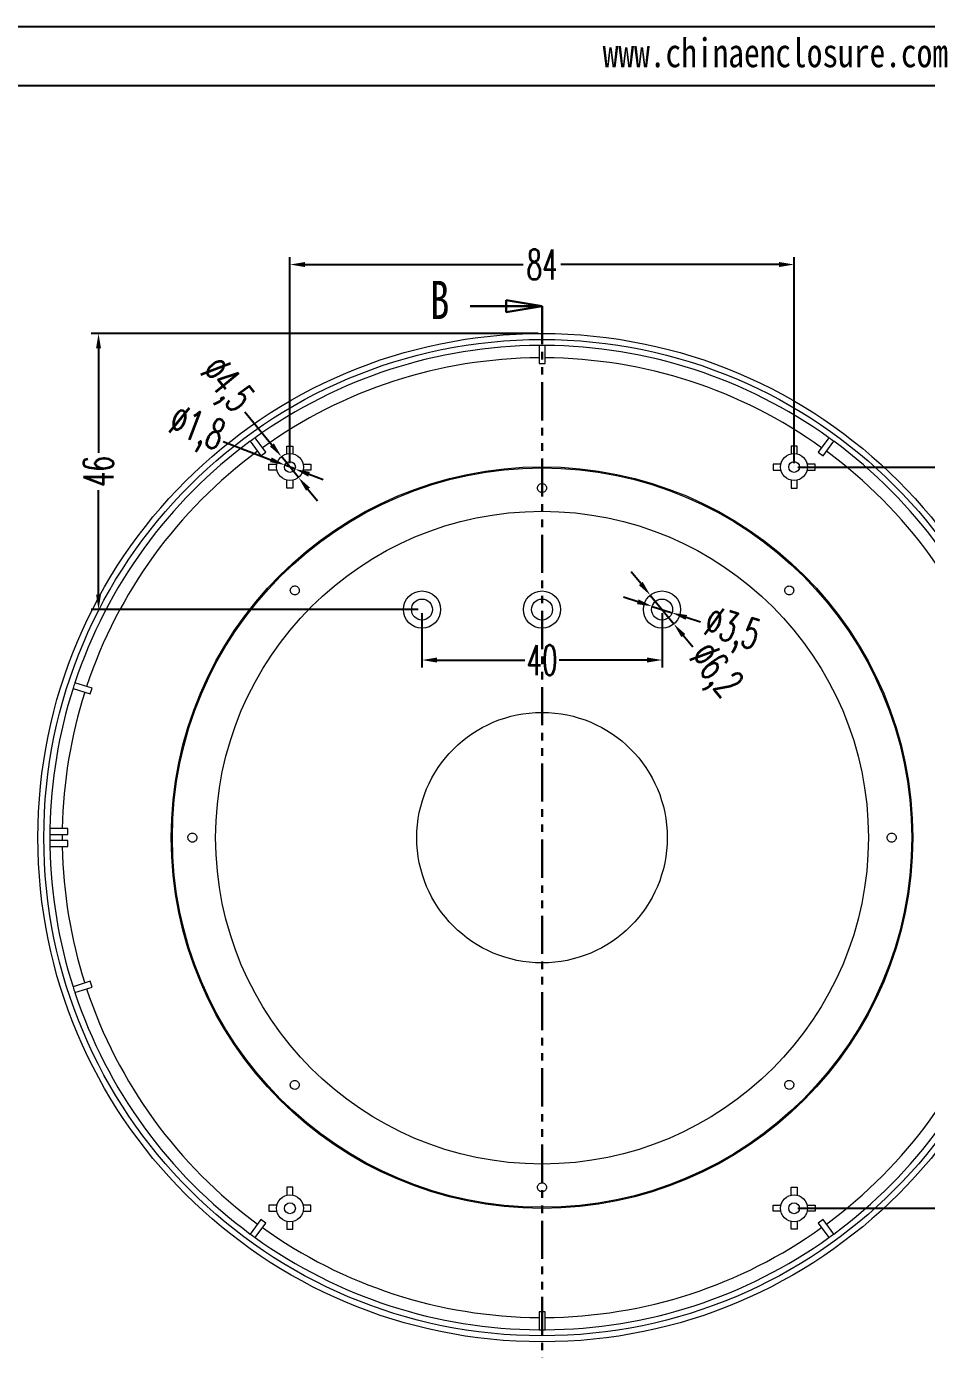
# Model space of a CAD drawing. Header units: inches. Extents: x 2104 to 4359, y 410 to 823.
# Drawn here: x 2221.4 to 2371.4, y 602.2 to 822.7 of the extents above; entities that cross this region are included whole.
import ezdxf

# ---------------------------------------------------------------- set-up
doc = ezdxf.new("R2010")
doc.units = ezdxf.units.IN
doc.linetypes.add('PHANTOM', pattern=[12.699999999999998, 6.35, -1.27, 1.27, -1.27, 1.27, -1.27])
doc.layers.add('文字', color=81, linetype='Continuous')
doc.styles.add('SLDTEXTSTYLE0', font='TXT', dxfattribs={"width": 0.75})
doc.styles.add('SLDTEXTSTYLE2', font='TXT', dxfattribs={"width": 0.6, "bigfont": 'bigfont'})
doc.styles.add('宋体', font='', dxfattribs={"width": 0.8, "height": 3.5})
doc.styles.get('宋体').set_extended_font_data('SimSun')
doc.dimstyles.new('5', dxfattribs={"dimtxt": 5, "dimasz": 2.5, "dimexe": 1.25, "dimexo": 0.625, "dimtad": 0, "dimzin": 12, "dimtxsty": 'SLDTEXTSTYLE2', "dimcen": 2.5, "dimclrd": 3, "dimclre": 3, "dimclrt": 256, "dimadec": 0, "dimazin": 0, "dimtfac": 1, "dimtmove": 0, "dimatfit": 3, "dimfxl": 1, "dimarcsym": 0})

# ---------------------------------------------------------------- blocks, each defined once
blk = doc.blocks.new('_CLOSED')
at = {"color": 0, "linetype": 'ByBlock', "lineweight": -2}
for p, q in [((-1, 0.166667), (0, 0)), ((-1, 0.166667), (-1, -0.166667)), ((0, 0), (-1, -0.166667)), ((0, 0), (-1, 0))]:
    blk.add_line(p, q, dxfattribs=at)
blk = doc.blocks.new('*D213')
at = {"color": 3, "lineweight": -2}
for p, q in [((2265.286232360855, 749.8816113113935), (2265.286232360855, 784.2418868823556)), ((2267.786232360855, 782.9918868823556), (2304.161232360855, 782.9918868823556)), ((2346.786232360855, 782.9918868823556), (2310.411232360855, 782.9918868823556)), ((2349.286232360855, 749.8816113113935), (2349.286232360855, 784.2418868823556))]:
    blk.add_line(p, q, dxfattribs=at)
at = {"color": 3}
for points in [[(2267.786232360855, 783.4085535490223), (2267.786232360855, 782.575220215689), (2265.286232360855, 782.9918868823556)], [(2346.786232360855, 783.4085535490223), (2346.786232360855, 782.575220215689), (2349.286232360855, 782.9918868823556)]]:
    blk.add_solid(points, dxfattribs=at)
at = {"layer": 'Defpoints', "color": 0}
for p in [(2349.286232360855, 782.9918868823556), (2265.286232360855, 749.2566113113935), (2349.286232360855, 749.2566113113935)]:
    blk.add_point(p, dxfattribs=at)
at = {"insert": (2307.286232360855, 782.9918868823556), "char_height": 5, "attachment_point": 5, "style": 'SLDTEXTSTYLE2'}
blk.add_mtext('84', dxfattribs=at)
blk = doc.blocks.new('*D214')
at = {"color": 3, "lineweight": -2}
for p, q in [((2349.911232360855, 749.2566113113935), (2403.430438522576, 749.2566113113935)), ((2402.180438522576, 746.7566113113935), (2402.180438522576, 693.8816113113935)), ((2402.180438522576, 628.2566113113935), (2402.180438522576, 681.1316113113935)), ((2349.911232360855, 625.7566113113935), (2403.430438522576, 625.7566113113935))]:
    blk.add_line(p, q, dxfattribs=at)
at = {"color": 3}
for points in [[(2401.763771855909, 746.7566113113935), (2402.597105189242, 746.7566113113935), (2402.180438522576, 749.2566113113935)], [(2401.763771855909, 628.2566113113935), (2402.597105189242, 628.2566113113935), (2402.180438522576, 625.7566113113935)]]:
    blk.add_solid(points, dxfattribs=at)
at = {"layer": 'Defpoints', "color": 0}
for p in [(2349.286232360855, 749.2566113113935), (2402.180438522576, 749.2566113113935), (2349.286232360855, 625.7566113113935)]:
    blk.add_point(p, dxfattribs=at)
at = {"insert": (2402.180438522576, 687.506611311394), "char_height": 5, "attachment_point": 5, "rotation": 90, "style": 'SLDTEXTSTYLE2'}
blk.add_mtext('123,5', dxfattribs=at)
blk = doc.blocks.new('*D217')
at = {"color": 3, "lineweight": -2}
for p, q in [((2257.767623235094, 758.4672253573794), (2262.282506243555, 752.9363027946905)), ((2266.709049995367, 747.5135995561478), (2263.863414726345, 750.9996230666396)), ((2268.289958478156, 745.576919828097), (2269.870866960946, 743.6402401000461))]:
    blk.add_line(p, q, dxfattribs=at)
at = {"color": 3}
for points in [[(2262.60528619823, 753.199787541822), (2261.95972628888, 752.672818047559), (2263.863414726345, 750.9996230666396)], [(2268.612738432832, 745.8404045752285), (2267.967178523481, 745.3134350809654), (2266.709049995367, 747.5135995561478)]]:
    blk.add_solid(points, dxfattribs=at)
at = {"layer": 'Defpoints', "color": 0}
for p in [(2263.863414726345, 750.9996230666396), (2266.709049995367, 747.5135995561478)]:
    blk.add_point(p, dxfattribs=at)
at = {"insert": (2254.368669997095, 762.631086772689), "char_height": 5, "attachment_point": 5, "rotation": 309.22470543390415, "style": 'SLDTEXTSTYLE2'}
blk.add_mtext('∅4,5', dxfattribs=at)
blk = doc.blocks.new('*D218')
at = {"color": 3, "lineweight": -2}
for p, q in [((2254.166499444425, 753.4930991598708), (2262.109012001501, 750.4670950114518)), ((2266.127261279508, 748.936189155496), (2264.445203442202, 749.5770334672915)), ((2268.463452720209, 748.0461276113358), (2270.799644160911, 747.1560660671755))]:
    blk.add_line(p, q, dxfattribs=at)
at = {"color": 3}
for points in [[(2262.257355592194, 750.8564602515686), (2261.960668410808, 750.0777297713347), (2264.445203442202, 749.5770334672915)], [(2268.611796310903, 748.4354928514526), (2268.315109129516, 747.6567623712187), (2266.127261279508, 748.936189155496)]]:
    blk.add_solid(points, dxfattribs=at)
at = {"layer": 'Defpoints', "color": 0}
for p in [(2264.445203442202, 749.5770334672915), (2266.127261279508, 748.936189155496)]:
    blk.add_point(p, dxfattribs=at)
at = {"insert": (2249.610926135057, 755.2287191709833), "char_height": 5, "attachment_point": 5, "rotation": 339.14374610214475, "style": 'SLDTEXTSTYLE2'}
blk.add_mtext('∅1,8', dxfattribs=at)
blk = doc.blocks.new('*D219')
at = {"color": 3, "lineweight": -2}
for p, q in [((2287.286232360855, 724.8816113113935), (2287.286232360855, 715.8494210467807)), ((2327.286232360855, 724.8816113113935), (2327.286232360855, 715.8494210467807)), ((2289.786232360855, 717.0994210467807), (2304.411232360855, 717.0994210467807)), ((2324.786232360855, 717.0994210467807), (2310.161232360855, 717.0994210467807))]:
    blk.add_line(p, q, dxfattribs=at)
at = {"color": 3}
for points in [[(2289.786232360855, 717.5160877134473), (2289.786232360855, 716.682754380114), (2287.286232360855, 717.0994210467807)], [(2324.786232360855, 717.5160877134473), (2324.786232360855, 716.682754380114), (2327.286232360855, 717.0994210467807)]]:
    blk.add_solid(points, dxfattribs=at)
at = {"layer": 'Defpoints', "color": 0}
for p in [(2287.286232360855, 725.5066113113935), (2327.286232360855, 725.5066113113935), (2327.286232360855, 717.0994210467807)]:
    blk.add_point(p, dxfattribs=at)
at = {"insert": (2307.286232360855, 717.0994210467807), "char_height": 5, "attachment_point": 5, "style": 'SLDTEXTSTYLE2'}
blk.add_mtext('40', dxfattribs=at)
blk = doc.blocks.new('*D220')
at = {"color": 3, "lineweight": -2}
for p, q in [((2306.661232360855, 771.5066113113935), (2232.14397726398, 771.5066113113936)), ((2233.39397726398, 769.0066113113936), (2233.39397726398, 751.6316113113935)), ((2233.39397726398, 728.0066113113935), (2233.39397726398, 745.3816113113935)), ((2286.661232360855, 725.5066113113935), (2232.14397726398, 725.5066113113935))]:
    blk.add_line(p, q, dxfattribs=at)
at = {"color": 3}
for points in [[(2232.977310597313, 769.0066113113936), (2233.810643930646, 769.0066113113936), (2233.39397726398, 771.5066113113936)], [(2232.977310597313, 728.0066113113935), (2233.810643930646, 728.0066113113935), (2233.39397726398, 725.5066113113935)]]:
    blk.add_solid(points, dxfattribs=at)
at = {"layer": 'Defpoints', "color": 0}
for p in [(2233.39397726398, 771.5066113113936), (2307.286232360855, 771.5066113113935), (2287.286232360855, 725.5066113113935)]:
    blk.add_point(p, dxfattribs=at)
at = {"insert": (2233.39397726398, 748.5066113113938), "char_height": 5, "attachment_point": 5, "rotation": 90, "style": 'SLDTEXTSTYLE2'}
blk.add_mtext('46', dxfattribs=at)
blk = doc.blocks.new('*D221')
at = {"color": 3, "lineweight": -2}
for p, q in [((2323.7421320368, 729.8424333664408), (2322.159944392133, 731.778068212444)), ((2325.324319681467, 727.9067985204376), (2329.248145040242, 723.1064241023495)), ((2332.412520329577, 719.235154410343), (2330.83033268491, 721.1707892563462))]:
    blk.add_line(p, q, dxfattribs=at)
at = {"color": 3}
for points in [[(2324.064737844467, 730.1061313072186), (2323.419526229133, 729.578735425663), (2325.324319681467, 727.9067985204376)], [(2331.152938492577, 721.434487197124), (2330.507726877243, 720.9070913155684), (2329.248145040242, 723.1064241023495)]]:
    blk.add_solid(points, dxfattribs=at)
at = {"layer": 'Defpoints', "color": 0}
for p in [(2325.324319681467, 727.9067985204376), (2329.248145040242, 723.1064241023495)]:
    blk.add_point(p, dxfattribs=at)
at = {"insert": (2335.814223765612, 715.073539491436), "char_height": 5, "attachment_point": 5, "rotation": 309.26255906011585, "style": 'SLDTEXTSTYLE2'}
blk.add_mtext('∅6,2', dxfattribs=at)
blk = doc.blocks.new('*D222')
at = {"color": 3, "lineweight": -2}
for p, q in [((2323.241829849112, 726.8124858547567), (2320.862769548086, 727.5806473508527)), ((2325.620890150137, 726.0443243586606), (2328.951574571573, 724.9688982641261)), ((2333.709695173624, 723.4325752719341), (2331.330634872599, 724.2007367680301))]:
    blk.add_line(p, q, dxfattribs=at)
at = {"color": 3}
for points in [[(2323.369856765128, 727.2089959049276), (2323.113802933096, 726.4159758045857), (2325.620890150137, 726.0443243586606)], [(2331.458661788615, 724.597246818201), (2331.202607956583, 723.8042267178591), (2328.951574571573, 724.9688982641261)]]:
    blk.add_solid(points, dxfattribs=at)
at = {"layer": 'Defpoints', "color": 0}
for p in [(2325.620890150137, 726.0443243586606), (2328.951574571573, 724.9688982641261)]:
    blk.add_point(p, dxfattribs=at)
at = {"insert": (2338.824674820829, 721.7810280553276), "char_height": 5, "attachment_point": 5, "rotation": 342.1055404263568, "style": 'SLDTEXTSTYLE2'}
blk.add_mtext('∅3,5', dxfattribs=at)

msp = doc.modelspace()

# ---------------------------------------------------------------- linework, layer by layer
for p, q in [((2104.149665327022, 822.657428983305), (2688.051709532638, 822.657428983305)), ((2119.258740544961, 812.8274282391023), (2678.221708788436, 812.8274282391023))]:
    msp.add_line(p, q)
at = {"color": 7, "linetype": 'Continuous', "lineweight": 30}
msp.add_line((2295.286232360855, 776.0802865485475), (2307.286232360855, 776.0802865485475), dxfattribs=at)
at = {"color": 1, "linetype": 'PHANTOM', "lineweight": 30}
msp.add_line((2307.286232360855, 776.0802865485475), (2307.286232360855, 597.6641644700298), dxfattribs=at)
at = {"color": 7, "linetype": 'Continuous', "lineweight": 15}
for p, q in [((2306.786232337106, 769.5050862073476), (2306.786232337106, 766.5050875782545)), ((2307.786232384604, 766.5050875782545), (2307.786232384604, 769.5050862073476)), ((2306.786232337106, 766.5050875782545), (2307.786232384604, 766.5050875782545)), ((2261.256601312414, 751.7116096257741), (2259.493246325508, 754.1386660575445)), ((2355.079218396202, 754.1386660575445), (2353.315863409296, 751.7116096257741)), ((2258.684228756681, 753.5508823036726), (2260.447583743588, 751.1238258719022)), ((2260.447583743588, 751.1238258719022), (2261.256601312414, 751.7116096257741)), ((2264.78623191382, 751.450355017143), (2264.78623191382, 752.7566131591375)), ((2264.78623191382, 752.7566131591375), (2265.786233940378, 752.7566131591375)), ((2265.786233940378, 752.7566131591375), (2265.786233940378, 751.450355017143)), ((2349.78623280789, 752.7566131591375), (2348.786230781332, 752.7566131591375)), ((2348.786230781332, 752.7566131591375), (2348.786230781332, 751.450355017143)), ((2349.78623280789, 751.450355017143), (2349.78623280789, 752.7566131591375)), ((2353.315863409296, 751.7116096257741), (2354.124880978123, 751.1238258719022)), ((2354.124880978123, 751.1238258719022), (2355.888235965029, 753.5508823036726)), ((2261.786233284727, 748.7566125034864), (2261.786233284727, 749.756610804754)), ((2261.786233284727, 749.756610804754), (2263.092491426722, 749.756610804754)), ((2267.479974427477, 749.756610804754), (2268.786232569471, 749.756610804754)), ((2268.786232569471, 749.756610804754), (2268.786232569471, 748.7566125034864)), ((2347.092490294233, 749.756610804754), (2345.786232152239, 749.756610804754)), ((2345.786232152239, 749.756610804754), (2345.786232152239, 748.7566125034864)), ((2352.786231436983, 749.756610804754), (2351.479973294989, 749.756610804754)), ((2352.786231436983, 748.7566125034864), (2352.786231436983, 749.756610804754)), ((2263.092491426722, 748.7566125034864), (2261.786233284727, 748.7566125034864)), ((2268.786232569471, 748.7566125034864), (2267.479974427477, 748.7566125034864)), ((2345.786232152239, 748.7566125034864), (2347.092490294233, 748.7566125034864)), ((2351.479973294989, 748.7566125034864), (2352.786231436983, 748.7566125034864)), ((2264.78623191382, 745.7566101491029), (2264.78623191382, 747.0628720163877)), ((2265.786233940378, 745.7566101491029), (2264.78623191382, 745.7566101491029)), ((2265.786233940378, 747.0628720163877), (2265.786233940378, 745.7566101491029)), ((2348.786230781332, 747.0628720163877), (2348.786230781332, 745.7566101491029)), ((2348.786230781332, 745.7566101491029), (2349.78623280789, 745.7566101491029)), ((2349.78623280789, 745.7566101491029), (2349.78623280789, 747.0628720163877)), ((2229.146539815918, 712.3700052886779), (2231.999709853188, 711.4429537593896)), ((2232.308722683445, 712.3940110593612), (2229.455552646175, 713.3210625886495)), ((2231.999709853188, 711.4429537593896), (2232.308722683445, 712.3940110593612)), ((2225.287757464901, 688.0066113351422), (2228.299952694431, 688.0066113351422)), ((2228.299952694431, 689.006611324432), (2225.299954065338, 689.006611324432)), ((2228.299952694431, 688.0066113351422), (2228.299952694431, 689.006611324432)), ((2228.287756093994, 687.0066112876448), (2225.287757464901, 687.0066112876448)), ((2225.299954065338, 686.006611298355), (2228.287756093994, 686.006611298355)), ((2228.287756093994, 686.006611298355), (2228.287756093994, 687.0066112876448)), ((2231.999709853188, 663.5702688633974), (2229.146539815918, 662.6432173341091)), ((2232.308722683445, 662.6192115634258), (2231.999709853188, 663.5702688633974)), ((2229.455552646175, 661.6921600341375), (2232.308722683445, 662.6192115634258)), ((2265.786233940378, 629.2566124736841), (2264.78623191382, 629.2566124736841)), ((2264.78623191382, 629.2566124736841), (2264.78623191382, 627.9503506063993)), ((2265.786233940378, 627.9503506063993), (2265.786233940378, 629.2566124736841)), ((2348.786230781332, 627.9503506063993), (2348.786230781332, 629.2566124736841)), ((2348.786230781332, 629.2566124736841), (2349.78623280789, 629.2566124736841)), ((2349.78623280789, 629.2566124736841), (2349.78623280789, 627.9503506063993)), ((2261.786233284727, 626.2566101193006), (2261.786233284727, 625.256611818033)), ((2263.092491426722, 626.2566101193006), (2261.786233284727, 626.2566101193006)), ((2268.786232569471, 626.2566101193006), (2267.479974427477, 626.2566101193006)), ((2268.786232569471, 625.256611818033), (2268.786232569471, 626.2566101193006)), ((2345.786232152239, 625.256611818033), (2345.786232152239, 626.2566101193006)), ((2345.786232152239, 626.2566101193006), (2347.092490294233, 626.2566101193006)), ((2351.479973294989, 626.2566101193006), (2352.786231436983, 626.2566101193006)), ((2352.786231436983, 626.2566101193006), (2352.786231436983, 625.256611818033)), ((2260.447583743588, 623.8893967508848), (2258.684228756681, 621.4623403191144)), ((2261.256601312414, 623.3016129970129), (2260.447583743588, 623.8893967508848)), ((2261.786233284727, 625.256611818033), (2263.092491426722, 625.256611818033)), ((2267.479974427477, 625.256611818033), (2268.786232569471, 625.256611818033)), ((2347.092490294233, 625.256611818033), (2345.786232152239, 625.256611818033)), ((2352.786231436983, 625.256611818033), (2351.479973294989, 625.256611818033)), ((2354.124880978123, 623.8893967508848), (2353.315863409296, 623.3016129970129)), ((2355.888235965029, 621.4623403191144), (2354.124880978123, 623.8893967508848)), ((2259.493246325508, 620.8745565652425), (2261.256601312414, 623.3016129970129)), ((2264.78623191382, 623.562867605644), (2264.78623191382, 622.2566094636495)), ((2264.78623191382, 622.2566094636495), (2265.786233940378, 622.2566094636495)), ((2265.786233940378, 622.2566094636495), (2265.786233940378, 623.562867605644)), ((2348.786230781332, 622.2566094636495), (2348.786230781332, 623.562867605644)), ((2349.78623280789, 622.2566094636495), (2348.786230781332, 622.2566094636495)), ((2349.78623280789, 623.562867605644), (2349.78623280789, 622.2566094636495)), ((2353.315863409296, 623.3016129970129), (2355.079218396202, 620.8745565652425)), ((2307.786232384604, 608.5081350445325), (2306.786232337106, 608.5081350445325)), ((2306.786232337106, 608.5081350445325), (2306.786232337106, 605.5081364154394)), ((2307.786232384604, 605.5081364154394), (2307.786232384604, 608.5081350445325))]:
    msp.add_line(p, q, dxfattribs=at)
for centre, radius in [((2307.286232360855, 687.5066113113935), 84), ((2307.286232360855, 687.5066113113935), 83), ((2265.286232360855, 749.2566113113935), 2.25), ((2265.286232360855, 749.2566113113935), 0.8999999999999773), ((2349.286232360855, 749.2566113113935), 2.25), ((2349.286232360855, 749.2566113113935), 0.8999999999999773), ((2307.286232360855, 687.5066113113935), 61.7794476531069), ((2307.286232360855, 687.5066113113935), 61.59106293929835), ((2307.286232360855, 687.5066113113935), 54.37713176633633), ((2287.286232360855, 725.5066113113935), 3.100000000000023), ((2307.286232360855, 725.5066113113935), 3.100000000000023), ((2327.286232360855, 725.5066113113935), 3.100000000000023), ((2287.286232360855, 725.5066113113935), 1.75), ((2307.286232360855, 725.5066113113935), 1.75), ((2327.286232360855, 725.5066113113935), 1.75), ((2307.286232360855, 687.5066113113935), 20.86970586190137), ((2265.286232360855, 625.7566113113935), 2.25), ((2265.286232360855, 625.7566113113935), 0.8999999999999773), ((2349.286232360855, 625.7566113113935), 2.25), ((2349.286232360855, 625.7566113113935), 0.8999999999999773)]:
    msp.add_circle(centre, radius, dxfattribs=at)
for radius, start, end in [(82.00000000000013, 90.34936667418499, 125.6506333258303), (82.00000000000004, 89.650633325815, 90.34936667418499), (82.00000000000009, 54.34936667416968, 89.650633325815), (79.94623265685776, 90.35834179508922, 125.6416582049101), (79.94623265685772, 54.35834179508989, 89.64165820491077), (82.00000000000013, 125.6506333258303, 126.3493666741731), (82.00000000000009, 53.6506333258269, 54.34936667416968), (82.00000000000007, 126.3493666741731, 161.6506333258243), (79.94623265685775, 126.3583417950812, 161.6416582049113), (79.94623265685775, 18.35834179508873, 53.64165820491876), (82.00000000000007, 18.34936667417571, 53.6506333258269), (81.99999999999997, 162.3493666741747, 178.9518480109503), (82.00000000000007, 161.6506333258243, 162.3493666741747), (79.94623265685765, 162.3583417950887, 178.9249185389967), (81.99999999999993, 179.650633325828, 180.349366674172), (81.99999999999997, 178.9518480109503, 179.650633325828), (79.94623265685767, 179.6416582049108, 180.3583417950892), (81.99999999999997, 180.349366674172, 181.0481519890497), (81.99999999999999, 181.0481519890497, 197.6506333258253), (79.94623265685766, 181.0750814610033, 197.6416582049113), (82.00000000000011, 197.6506333258253, 198.3493666741757), (82.00000000000011, 198.3493666741757, 233.6506333258269), (79.9462326568577, 198.3583417950887, 233.6416582049187), (79.94623265685767, 306.3583417950812, 341.6416582049236), (82.00000000000007, 306.3493666741731, 341.6506333258243), (79.94623265685767, 234.3583417950899, 269.6416582049108), (79.94623265685767, 270.3583417950892, 305.6416582049101), (82.00000000000001, 233.6506333258269, 234.3493666741697), (82.00000000000004, 234.3493666741697, 269.6506333258411), (82.00000000000004, 270.349366674185, 305.6506333258303), (81.99999999999999, 305.6506333258303, 306.3493666741731), (82.00000000000004, 269.6506333258411, 270.349366674185)]:
    msp.add_arc((2307.286232360855, 687.5066113113935), radius, start, end, dxfattribs=at)
for points, knots in [([(2306.76381964245, 745.2184803313667), (2306.834926506596, 745.1494504267994), (2306.918404812131, 745.0956243488117), (2307.101540455115, 745.0230652867581), (2307.200357547979, 745.00511323611), (2307.4946220497, 745.0099058137912), (2307.6894562742, 745.0946235783867), (2307.893519912956, 745.3057442025902), (2307.947706990607, 745.389747012634), (2308.019846897892, 745.5723619950909), (2308.037695066128, 745.6696520206342), (2308.034583624478, 745.8671938683406), (2308.01367203043, 745.9638845032669), (2307.935852681468, 746.1440698098022), (2307.879031845076, 746.2263634426672), (2307.668438905857, 746.4309490088954), (2307.470966388278, 746.5095038462046), (2307.176779119422, 746.5050352857593), (2307.07852049112, 746.4839679521165), (2306.897840932178, 746.4057214728937), (2306.816043966307, 746.3492599474021), (2306.678317857267, 746.2068884354612), (2306.624766643887, 746.1234856796959), (2306.552634679252, 745.9409157833647), (2306.534821303444, 745.8426874910729), (2306.539320011993, 745.5498924521971), (2306.621605914158, 745.3565401404999), (2306.76381964245, 745.2184803313667)], [0, 0, 0, 0, 0.06250000000000003, 0.06250000000000003, 0.125, 0.125, 0.2500000000000001, 0.2500000000000001, 0.3125000000000001, 0.3125000000000001, 0.3750000000000001, 0.3750000000000001, 0.4375000000000001, 0.4375000000000001, 0.5000000000000001, 0.5000000000000001, 0.6250000000000001, 0.6250000000000001, 0.6875000000000001, 0.6875000000000001, 0.7500000000000001, 0.7500000000000001, 0.8125000000000001, 0.8125000000000001, 0.8750000000000001, 0.8750000000000001, 1, 1, 1, 1]), ([(2265.582124093993, 728.150480785238), (2265.653951045878, 728.082601909402), (2265.737737330555, 728.0300906091938), (2265.921119327935, 727.9599796855164), (2266.019686062529, 727.9432095469092), (2266.313232028744, 727.9511469401518), (2266.507339808961, 728.0377026413621), (2266.709510242466, 728.2514310108795), (2266.763033058231, 728.3365036702689), (2266.833139298608, 728.5204456289634), (2266.84982686852, 728.6184526122306), (2266.844062003415, 728.8163806076686), (2266.821750793962, 728.9129585323226), (2266.741400940981, 729.0920934015171), (2266.683532873602, 729.173406489575), (2266.470754969185, 729.3746419402737), (2266.273284183301, 729.4504033603453), (2265.980057198237, 729.4427914275398), (2265.882046946057, 729.4207371651205), (2265.702389160541, 729.3407509351791), (2265.6208314146, 729.2832343364985), (2265.416394132464, 729.0673453858435), (2265.34193086891, 728.8697226468539), (2265.35321669384, 728.4782177690963), (2265.438470190223, 728.2862385369094), (2265.582124093993, 728.150480785238)], [0, 0, 0, 0, 0.06249999999999889, 0.06249999999999889, 0.1249999999999978, 0.1249999999999978, 0.2499999999999999, 0.2499999999999999, 0.3124999999999994, 0.3124999999999994, 0.3749999999999989, 0.3749999999999989, 0.4374999999999983, 0.4374999999999983, 0.4999999999999978, 0.4999999999999978, 0.6249999999999998, 0.6249999999999998, 0.6875000000000008, 0.6875000000000008, 0.7500000000000018, 0.7500000000000018, 0.8750000000000009, 0.8750000000000009, 1, 1, 1, 1]), ([(2347.944870299905, 728.1652492504445), (2348.015135896509, 728.0949836538421), (2348.097982405751, 728.0399106663117), (2348.28004468823, 727.9647513906557), (2348.378458536427, 727.9454394805389), (2348.671970180706, 727.9458673764416), (2348.867208503187, 728.0270577029451), (2349.074318796397, 728.2339725419433), (2349.129980238053, 728.3169177385535), (2349.205335443903, 728.4980316897422), (2349.225018858258, 728.5952178261864), (2349.225383329492, 728.79318318058), (2349.206079135655, 728.8906199902331), (2349.130838405969, 729.0728906319982), (2349.0751076689, 729.156285997617), (2348.866956297896, 729.3645877184877), (2348.670559047236, 729.4456625055273), (2348.377056847552, 729.4455406235006), (2348.278874978532, 729.4260435021988), (2348.097641588015, 729.3509951607653), (2348.015195915266, 729.2961128035345), (2347.875474697905, 729.1566352464483), (2347.820485504471, 729.0743909577377), (2347.745009572658, 728.8929879985826), (2347.725409053025, 728.7950715200486), (2347.72479392178, 728.5013123932981), (2347.804339106699, 728.3057804436507), (2347.944870299905, 728.1652492504445)], [0, 0, 0, 0, 0.06249999999999989, 0.06249999999999989, 0.1249999999999998, 0.1249999999999998, 0.2499999999999996, 0.2499999999999996, 0.3124999999999979, 0.3124999999999979, 0.3749999999999962, 0.3749999999999962, 0.4374999999999946, 0.4374999999999946, 0.4999999999999929, 0.4999999999999929, 0.6249999999999958, 0.6249999999999958, 0.6874999999999972, 0.6874999999999972, 0.7499999999999987, 0.7499999999999987, 0.8125000000000001, 0.8125000000000001, 0.8750000000000016, 0.8750000000000016, 1, 1, 1, 1]), ([(2248.519574559989, 686.9629526714325), (2248.591399601238, 686.8946948251828), (2248.675199607263, 686.8419403131479), (2248.858382749158, 686.7714231037253), (2248.956763455539, 686.7544725884645), (2249.249511929177, 686.7615450811154), (2249.443035379072, 686.8468732242718), (2249.645798148687, 687.0588498680868), (2249.699814197387, 687.1435259324116), (2249.770991452101, 687.3268867331149), (2249.788355213065, 687.4251278685915), (2249.781365138597, 687.7224596113729), (2249.694984552106, 687.9151291653466), (2249.411212087752, 688.1850149455909), (2249.213897107195, 688.2609160921361), (2248.921415682548, 688.2541587991614), (2248.82372486588, 688.2325141695078), (2248.64442476124, 688.1535898270513), (2248.562864314128, 688.096678930975), (2248.357909604892, 687.8826520699658), (2248.281851224724, 687.6855694121887), (2248.291021896573, 687.2926527539239), (2248.375924477491, 687.0994683639319), (2248.519574559989, 686.9629526714325)], [0, 0, 0, 0, 0.06250000000000121, 0.06250000000000121, 0.1250000000000024, 0.1250000000000024, 0.2500000000000004, 0.2500000000000004, 0.312500000000001, 0.312500000000001, 0.3750000000000015, 0.3750000000000015, 0.5000000000000026, 0.5000000000000026, 0.6250000000000036, 0.6250000000000036, 0.687500000000004, 0.687500000000004, 0.7500000000000043, 0.7500000000000043, 0.8750000000000022, 0.8750000000000022, 1, 1, 1, 1]), ([(2364.998101380828, 686.9841985929893), (2365.067132695562, 686.9130902762472), (2365.148759741593, 686.8569966345221), (2365.328979148211, 686.7791634679488), (2365.426609907653, 686.758272742471), (2365.719402018515, 686.7535776730683), (2365.916165511049, 686.8310517310902), (2366.127262851369, 687.0346574518148), (2366.184635262965, 687.1170693872805), (2366.263139466415, 687.2973858492865), (2366.284453050239, 687.3948356956453), (2366.289470736407, 687.6922019975564), (2366.210927873607, 687.8882482840609), (2365.938178537534, 688.1694084786241), (2365.744022719849, 688.2531806195989), (2365.451497604861, 688.2581634802004), (2365.353032444585, 688.2404571491597), (2365.170731302368, 688.1688053155749), (2365.086977863121, 688.1152356901725), (2364.873619019871, 687.9096702562902), (2364.789689689992, 687.715874954928), (2364.782992801584, 687.3229066618233), (2364.860038751359, 687.1264152264739), (2364.998101380828, 686.9841985929893)], [0, 0, 0, 0, 0.06250000000000004, 0.06250000000000004, 0.1250000000000001, 0.1250000000000001, 0.2500000000000002, 0.2500000000000002, 0.3125000000000002, 0.3125000000000002, 0.3750000000000002, 0.3750000000000002, 0.5000000000000002, 0.5000000000000002, 0.6250000000000002, 0.6250000000000002, 0.6875000000000001, 0.6875000000000001, 0.75, 0.75, 0.875, 0.875, 1, 1, 1, 1]), ([(2265.566932270849, 645.787311221387), (2265.637197563274, 645.7170459289623), (2265.72004213854, 645.6619706170131), (2265.902106864639, 645.5868106285334), (2266.000522687562, 645.5674985474516), (2266.294043262471, 645.5679292492287), (2266.489286750798, 645.6491283083246), (2266.696391657485, 645.8560492039928), (2266.752049571112, 645.9389945271782), (2266.827398856593, 646.1201055592032), (2266.847079832226, 646.2172882339273), (2266.84744236586, 646.4152473511022), (2266.828138675778, 646.5126812731423), (2266.752898412951, 646.6949503898754), (2266.697168291042, 646.7783452171443), (2266.489016648431, 646.9866476340449), (2266.292621462127, 647.0677204521403), (2265.999127392302, 647.0676016426678), (2265.900948967429, 647.0481068940708), (2265.719718862111, 646.9730647047663), (2265.637273074814, 646.9181858644283), (2265.49754848663, 646.7787130789229), (2265.442555672722, 646.6964693665141), (2265.367072999697, 646.5150622874835), (2265.347470174775, 646.4171431682148), (2265.34685170692, 646.1233744740334), (2265.426401686, 645.9278418062368), (2265.566932270849, 645.787311221387)], [0, 0, 0, 0, 0.06250000000000105, 0.06250000000000105, 0.1250000000000021, 0.1250000000000021, 0.2499999999999998, 0.2499999999999998, 0.3125000000000002, 0.3125000000000002, 0.3750000000000006, 0.3750000000000006, 0.4375000000000009, 0.4375000000000009, 0.5000000000000013, 0.5000000000000013, 0.6250000000000021, 0.6250000000000021, 0.6875000000000024, 0.6875000000000024, 0.7500000000000029, 0.7500000000000029, 0.8125000000000032, 0.8125000000000032, 0.8750000000000037, 0.8750000000000037, 1, 1, 1, 1]), ([(2347.9301018347, 645.8025030445315), (2347.997980784556, 645.7306760143206), (2348.078657603227, 645.6735255244425), (2348.257754225349, 645.5931765418545), (2348.355186238238, 645.5708664999756), (2348.648636131944, 645.56217677306), (2348.847290962547, 645.6375578539692), (2349.061252795967, 645.8394564588057), (2349.119532487861, 645.921373455827), (2349.199966762567, 646.1010631797249), (2349.222193869583, 646.1980186409296), (2349.227642989928, 646.3959930537885), (2349.210822402455, 646.4937255454488), (2349.14069539506, 646.6771708963015), (2349.087500132112, 646.7616256221772), (2348.886408437108, 646.974552318241), (2348.693584211896, 647.0612964483107), (2348.400497526939, 647.0702850391572), (2348.301423651149, 647.0538232361619), (2348.117574723433, 646.9841736349263), (2348.032883665266, 646.9313787776891), (2347.816555164545, 646.7274728875122), (2347.730942409611, 646.5343297622685), (2347.720042862579, 646.1426816158437), (2347.794343934987, 645.9461571049537), (2347.9301018347, 645.8025030445315)], [0, 0, 0, 0, 0.06249999999999931, 0.06249999999999931, 0.1249999999999986, 0.1249999999999986, 0.2499999999999972, 0.2499999999999972, 0.3124999999999981, 0.3124999999999981, 0.3749999999999989, 0.3749999999999989, 0.4374999999999998, 0.4374999999999998, 0.5000000000000007, 0.5000000000000007, 0.6250000000000053, 0.6250000000000053, 0.6875000000000054, 0.6875000000000054, 0.7500000000000056, 0.7500000000000056, 0.8750000000000028, 0.8750000000000028, 1, 1, 1, 1]), ([(2306.742573720894, 628.7399535105274), (2306.81083018922, 628.6681299192142), (2306.892052230821, 628.610994955855), (2307.072089464531, 628.5311174979074), (2307.170088338816, 628.5091926724649), (2307.464309717857, 628.5021017504096), (2307.662449117495, 628.5788982885883), (2307.874892648856, 628.7816770394725), (2307.932430435131, 628.8634582910067), (2308.011860379466, 629.0430575072969), (2308.033600538941, 629.1395694955386), (2308.038418147734, 629.337075727703), (2308.021402496023, 629.4345209086041), (2307.950895698997, 629.617650920512), (2307.897440968969, 629.7021419433413), (2307.69530322023, 629.9149843504501), (2307.501203818408, 630.0014322712104), (2307.207086841687, 630.0088438115104), (2307.108043085015, 629.9917589603624), (2306.924338729892, 629.9208601229675), (2306.840306888152, 629.8677270669191), (2306.69693974193, 629.7310016603024), (2306.640060259521, 629.6498010944683), (2306.560633263461, 629.4702524589229), (2306.538886996036, 629.3728126555029), (2306.531616661572, 629.0800708538432), (2306.606060784244, 628.8836006931542), (2306.742573720894, 628.7399535105274)], [0, 0, 0, 0, 0.06249999999999778, 0.06249999999999778, 0.1249999999999956, 0.1249999999999956, 0.2499999999999911, 0.2499999999999911, 0.3124999999999905, 0.3124999999999905, 0.3749999999999898, 0.3749999999999898, 0.4374999999999891, 0.4374999999999891, 0.4999999999999885, 0.4999999999999885, 0.6249999999999902, 0.6249999999999902, 0.6874999999999911, 0.6874999999999911, 0.749999999999992, 0.749999999999992, 0.8124999999999929, 0.8124999999999929, 0.8749999999999938, 0.8749999999999938, 1, 1, 1, 1])]:
    msp.add_open_spline(points, degree=3, knots=knots, dxfattribs=at)

# ---------------------------------------------------------------- block references
at = {"color": 7, "linetype": 'Continuous', "lineweight": 30, "xscale": 6, "yscale": 6}
msp.add_blockref('_CLOSED', (2307.286232360855, 776.0802865485475), dxfattribs=at)

# ---------------------------------------------------------------- texts
at = {"color": 7, "linetype": 'Continuous', "insert": (2288.613560632099, 780.2672416998025), "char_height": 6.35, "attachment_point": 1, "style": 'SLDTEXTSTYLE0'}
msp.add_mtext('B', dxfattribs=at)
at = {"layer": '文字', "color": 0, "insert": (2317.396002666886, 820.675878760839), "char_height": 4.805778141609987, "width": 84.43291202826322, "attachment_point": 1, "style": '宋体'}
msp.add_mtext('www.chinaenclosure.com', dxfattribs=at)

# ---------------------------------------------------------------- dimensions: what is measured, and where the dimension line sits
for base, p1, p2, picture, middle in [((2349.286232360855, 782.9918868823556), (2265.286232360855, 749.2566113113935), (2349.286232360855, 749.2566113113935), '*D213', (2307.286232360855, 782.9918868823556)), ((2327.286232360855, 717.0994210467807), (2287.286232360855, 725.5066113113935), (2327.286232360855, 725.5066113113935), '*D219', (2307.286232360855, 717.0994210467807))]:
    dim = msp.add_linear_dim(base=base, p1=p1, p2=p2, dimstyle='5')
    dim.commit()
    dim.dimension.update_dxf_attribs({"geometry": picture, "text_midpoint": middle})
for base, p1, p2, picture, middle in [((2233.39397726398, 771.5066113113936), (2287.286232360855, 725.5066113113935), (2307.286232360855, 771.5066113113935), '*D220', (2233.39397726398, 748.5066113113938)), ((2402.180438522576, 749.2566113113935), (2349.286232360855, 625.7566113113935), (2349.286232360855, 749.2566113113935), '*D214', (2402.180438522576, 687.506611311394))]:
    dim = msp.add_linear_dim(base=base, p1=p1, p2=p2, angle=90, dimstyle='5')
    dim.commit()
    dim.dimension.update_dxf_attribs({"geometry": picture, "text_midpoint": middle})
for p1, p2, picture, middle in [((2266.709049995367, 747.5135995561478), (2263.863414726345, 750.9996230666396), '*D217', (2254.368669997095, 762.631086772689)), ((2266.127261279508, 748.936189155496), (2264.445203442202, 749.5770334672915), '*D218', (2249.610926135057, 755.2287191709833))]:
    dim = msp.add_diameter_dim_2p(p1=p1, p2=p2, dimstyle='5')
    dim.commit()
    dim.dimension.update_dxf_attribs({"geometry": picture, "text_midpoint": middle, "dimtype": 163})
for p1, p2, picture, middle in [((2325.324319681467, 727.9067985204376), (2329.248145040242, 723.1064241023495), '*D221', (2335.814223765612, 715.073539491436)), ((2325.620890150137, 726.0443243586606), (2328.951574571573, 724.9688982641261), '*D222', (2338.824674820829, 721.7810280553276))]:
    dim = msp.add_diameter_dim_2p(p1=p1, p2=p2, dimstyle='5')
    dim.commit()
    dim.dimension.update_dxf_attribs({"geometry": picture, "text_midpoint": middle})

doc.saveas('drawing.dxf')
